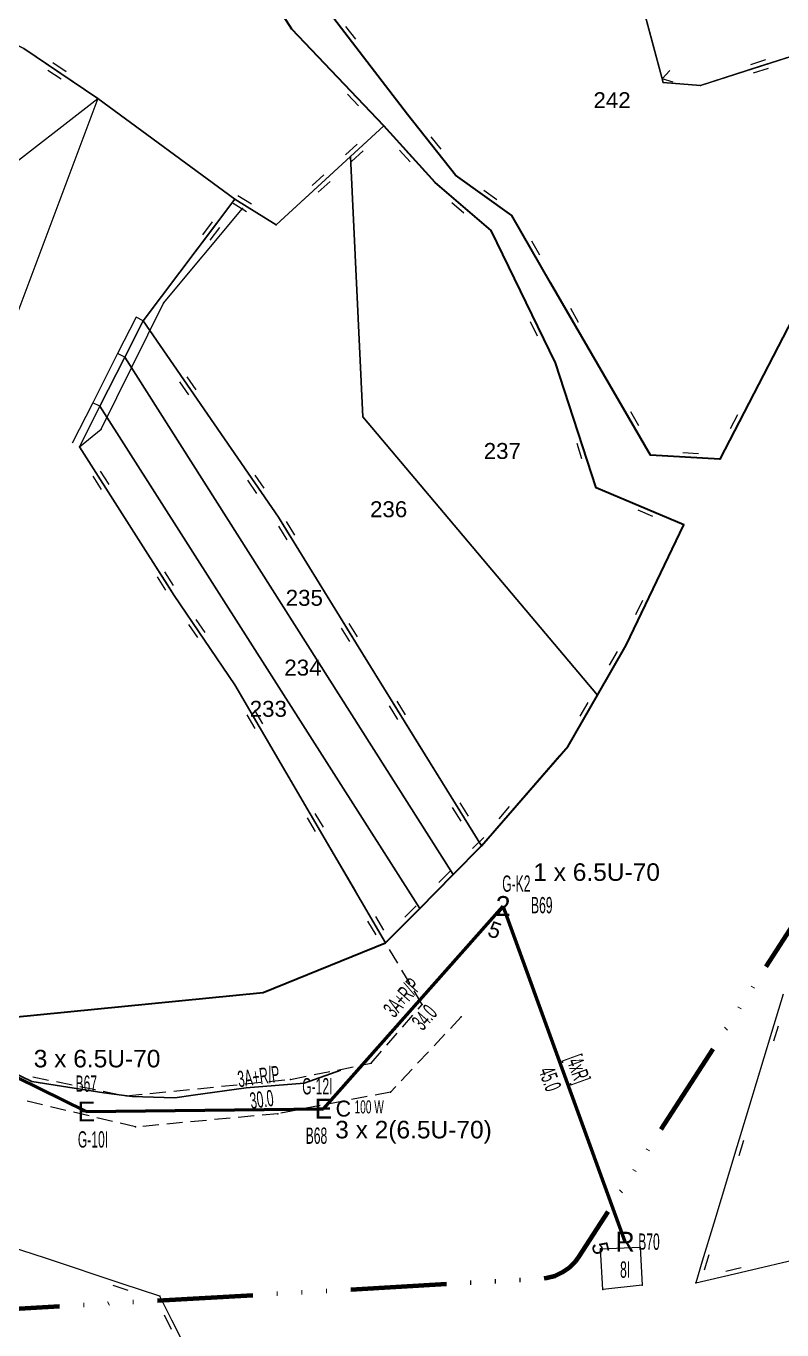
# Model space of a CAD drawing. Header units: millimetres. Extents: x 614452 to 616952, y 4151662 to 4153442.
# Drawn here: x 615538 to 615632.8, y 4152140 to 4152303.6 of the extents above; entities that cross this region are included whole.
import ezdxf
from ezdxf.enums import TextEntityAlignment as Align
from ezdxf.xclip import XClip

# ---------------------------------------------------------------- set-up
doc = ezdxf.new("R2010")
doc.units = ezdxf.units.MM
doc.header["$XCLIPFRAME"] = 2
doc.linetypes.add('ACAD_ISO14W100', pattern=[24, 12, -3, 0, -3, 0, -3, 0, -3])
for name, color, linetype, lineweight in [('02_ADA_ALN_YENI', 7, 'Continuous', 30), ('03_PARSEL_ALN_ESKI', 18, 'Continuous', 0), ('03_PARSEL_ALN_YENI', 171, 'Continuous', 0), ('03_PARSEL_NO_ESKI', 5, 'Continuous', 0), ('03_PARSEL_SNR_YENI', 5, 'Continuous', 0), ('04_YAPI_ALN_TSCLSIZ', 18, 'Continuous', 0), ('04_YAPI_SNR_TSCLSZ', 77, 'Continuous', 0), ('06_DETAY_SNR_KROKI', 4, 'Continuous', 0), ('06_DETAY_SNR_PAFTA', 26, 'Continuous', 0), ('07_SNRTIP_GECERLI', 30, 'Continuous', 0), ('07_SNRTIP_SABIT', 18, 'Continuous', 0), ('DIREK_AG_MEVCUT', 120, 'Continuous', 25), ('DIREK_AG_YENI', 108, 'Continuous', 25), ('HAT_AG_HAVAI_BYSK', 3, 'Continuous', 50), ('HAT_AG_HAVAI_YENI', 3, 'Continuous', 50), ('NOKTA_DETAY_YENI', 171, 'Continuous', 0), ('NOKTA_PARSEL_ESKI', 6, 'Continuous', 0), ('NOKTA_PARSEL_YENI', 30, 'Continuous', 0), ('NOKTA_YAPI_TSCLSIZ', 77, 'Continuous', 0), ('TRAFO_BOLGE_TUM', 254, 'ACAD_ISO14W100', 70)]:
    doc.layers.add(name, color=color, linetype=linetype, lineweight=lineweight)
doc.layers.add('LAMBA_GUCU', color=4, linetype='Continuous')
doc.layers.add('Unknown_Point_Feature', color=7, linetype='Continuous')
doc.styles.add('Direk', font='B_CAD')
doc.styles.get("Standard").update_dxf_attribs({"font": 'Arial'})

# ---------------------------------------------------------------- blocks, each defined once
blk = doc.blocks.new('fggg')
at = {"layer": '02_ADA_ALN_YENI', "color": 252}
for points in [[(615637.16, 4152272.79, 0), (615624.99, 4152249.29, 0), (615616.3, 4152249.78, 0), (615603.74, 4152271.38, 0), (615598.9, 4152279.84, 0), (615591.83, 4152284.91, 0), (615585.82, 4152292.53, 0), (615575.18, 4152306.37, 0)], [(615438.88, 4152303.77, 0), (615467.16, 4152272.82, 0), (615529.18, 4152178.55, 0), (615567.72, 4152182.35, 0), (615583.07, 4152188.56, 0), (615587.35, 4152192.9, 0), (615591.55, 4152197.15, 0), (615595.11, 4152200.75, 0), (615605.95, 4152213.26, 0), (615609.64, 4152219.67, 0), (615613.26, 4152225.93, 0), (615620.48, 4152241.04, 0), (615609.47, 4152245.69, 0), (615609.47, 4152245.69, 0), (615604.39, 4152261.34, 0), (615596.29, 4152277.97, 0), (615589.27, 4152283.98, 0), (615582.83, 4152291.11, 0), (615571.31, 4152303.24, 0), (615565.68, 4152312.1, 0)]]:
    blk.add_polyline3d(points, dxfattribs=at)
at = {"layer": '03_PARSEL_ALN_ESKI', "color": 252}
for p in [(615611.77, 4152294.32), (615598, 4152250.3), (615583.74, 4152242.99), (615573.17, 4152231.87), (615573, 4152223.11), (615568.66, 4152217.94)]:
    blk.add_point(p, dxfattribs=at)
at = {"layer": '03_PARSEL_ALN_YENI', "color": 252}
for points in [[(615609.02, 4152328.23, 0), (615632.11, 4152336.58, 0), (615652.85, 4152347.67, 0), (615676.61, 4152362.01, 0), (615671.7, 4152369.1, 0), (615675.39, 4152371.06, 0), (615687.57, 4152379.16, 0), (615698.41, 4152385.64, 0), (615705.29, 4152363.44, 0), (615709.6, 4152346.87, 0), (615694.57, 4152339.52, 0), (615688.51, 4152336.22, 0), (615670.97, 4152318.73, 0), (615659.34, 4152314.67, 0), (615653.88, 4152307.25, 0), (615634.7, 4152300.07, 0), (615622.56, 4152296.17, 0), (615617.88, 4152296.52, 0), (615613.87, 4152311.5, 0), (615609.02, 4152328.23, 0)], [(615564.18, 4152281.89, 0), (615546.97, 4152294.52, 0), (615537.71, 4152300.81, 0), (615527.73, 4152305.88, 0), (615529.52, 4152321.98, 0), (615530.61, 4152333.78, 0), (615535.09, 4152346.81, 0), (615543.24, 4152360.95, 0), (615561.73, 4152354, 0), (615568.14, 4152341.49, 0), (615568.03, 4152334.22, 0), (615563.27, 4152319.41, 0), (615565.68, 4152312.1, 0), (615571.31, 4152303.24, 0), (615582.83, 4152291.11, 0), (615578.65, 4152287.26, 0), (615569.33, 4152278.66, 0), (615564.18, 4152281.89, 0)], [(615603.74, 4152271.38, 0), (615598.9, 4152279.84, 0), (615591.83, 4152284.91, 0), (615585.82, 4152292.53, 0), (615575.18, 4152306.37, 0), (615571.94, 4152312.25, 0), (615585.77, 4152333.12, 0), (615592.48, 4152343.11, 0), (615592.2, 4152347.43, 0), (615602.68, 4152349.55, 0), (615609.02, 4152328.23, 0), (615613.87, 4152311.5, 0), (615617.88, 4152296.52, 0), (615622.56, 4152296.17, 0), (615634.7, 4152300.07, 0), (615653.88, 4152307.25, 0), (615652.15, 4152302.02, 0), (615644.64, 4152297.36, 0), (615641.71, 4152291.59, 0), (615637.16, 4152272.79, 0), (615624.99, 4152249.29, 0), (615616.3, 4152249.78, 0), (615603.74, 4152271.38, 0)], [(615567.72, 4152182.35, 0), (615529.18, 4152178.55, 0), (615467.16, 4152272.82, 0), (615474.46, 4152285.3, 0), (615478.32, 4152291.8, 0), (615485.08, 4152302.92, 0), (615496.51, 4152322.32, 0), (615525.25, 4152306.93, 0), (615527.73, 4152305.88, 0), (615537.71, 4152300.81, 0), (615546.97, 4152294.52, 0), (615564.18, 4152281.89, 0), (615552.66, 4152266.63, 0), (615550.36, 4152262.08, 0), (615547.23, 4152255.91, 0), (615544.66, 4152250.83, 0), (615556.57, 4152232.16, 0), (615564.14, 4152220.94, 0), (615583.07, 4152188.56, 0), (615567.72, 4152182.35, 0)], [(615609.64, 4152219.67, 0), (615580.23, 4152254.57, 0), (615578.65, 4152287.26, 0), (615582.83, 4152291.11, 0), (615589.27, 4152283.98, 0), (615596.29, 4152277.97, 0), (615604.39, 4152261.34, 0), (615609.47, 4152245.69, 0), (615620.48, 4152241.04, 0), (615613.26, 4152225.93, 0), (615609.64, 4152219.67, 0)], [(615580.23, 4152254.57, 0), (615609.64, 4152219.67, 0), (615605.95, 4152213.26, 0), (615595.11, 4152200.75, 0), (615581.16, 4152223.25, 0), (615569.64, 4152242, 0), (615552.66, 4152266.63, 0), (615564.18, 4152281.89, 0), (615569.33, 4152278.66, 0), (615578.65, 4152287.26, 0), (615580.23, 4152254.57, 0)], [(615550.36, 4152262.08, 0), (615552.66, 4152266.63, 0), (615569.64, 4152242, 0), (615581.16, 4152223.25, 0), (615595.11, 4152200.75, 0), (615591.55, 4152197.15, 0), (615550.36, 4152262.08, 0)], [(615550.36, 4152262.08, 0), (615591.55, 4152197.15, 0), (615587.35, 4152192.9, 0), (615547.23, 4152255.91, 0), (615550.36, 4152262.08, 0)], [(615547.23, 4152255.91, 0), (615587.35, 4152192.9, 0), (615583.07, 4152188.56, 0), (615564.14, 4152220.94, 0), (615556.57, 4152232.16, 0), (615544.66, 4152250.83, 0), (615547.23, 4152255.91, 0)]]:
    blk.add_polyline3d(points, close=True, dxfattribs=at)
at = {"layer": '03_PARSEL_SNR_YENI', "color": 252}
for p, q in [((615571.31, 4152303.24, 0.95), (615568.63, 4152307.46, 0.95)), ((615575.18, 4152306.37, 0.95), (615578.22, 4152302.41, 0.95)), ((615615.16, 4152306.67, 0.95), (615616.45, 4152301.84, 0.95)), ((615572.5, 4152301.99, 0.95), (615571.31, 4152303.24, 0.95)), ((615578.06, 4152303.55, 0.95), (615579.28, 4152301.96, 0.95)), ((615579.38, 4152294.73, 0.95), (615572.5, 4152301.99, 0.95)), ((615578.22, 4152302.41, 0.95), (615584.32, 4152294.48, 0.95)), ((615616.45, 4152301.84, 0.95), (615617.75, 4152297.01, 0.95)), ((615537.71, 4152300.81, 0.95), (615541.84, 4152298, 0.95)), ((615634.7, 4152300.07, 0.95), (615629.94, 4152298.54, 0.95)), ((615541.33, 4152299.03, 0.95), (615542.99, 4152297.91, 0.95)), ((615629.94, 4152298.54, 0.95), (615622.56, 4152296.17, 0.95)), ((615630.72, 4152299.38, 0.95), (615628.82, 4152298.77, 0.95)), ((615631.07, 4152298.31, 0.95), (615629.16, 4152297.7, 0.95)), ((615540.7, 4152298.1, 0.95), (615542.36, 4152296.98, 0.95)), ((615541.84, 4152298, 0.95), (615546.97, 4152294.52, 0.95)), ((615617.75, 4152297.01, 0.95), (615618.73, 4152298.05, 0.95)), ((615619.12, 4152296.6, 0.95), (615617.75, 4152297.01, 0.95)), ((615617.75, 4152297.01, 0.95), (615617.88, 4152296.52, 0.95)), ((615622.56, 4152296.17, 0.95), (615617.88, 4152296.52, 0.95)), ((615579.66, 4152293.62, 0.95), (615578.29, 4152295.07, 0.95)), ((615564.18, 4152281.89, 625.59), (615546.97, 4152294.52, 628.85)), ((615582.83, 4152291.11, 0.95), (615579.38, 4152294.73, 0.95)), ((615584.32, 4152294.48, 0.95), (615585.82, 4152292.53, 0.95)), ((615585.82, 4152292.53, 0.95), (615588.92, 4152288.6, 0.95)), ((615582.83, 4152291.11, 0.95), (615579.15, 4152287.72, 0.95)), ((615585.91, 4152287.69, 0.95), (615582.83, 4152291.11, 0.95)), ((615579.5, 4152288.81, 0.95), (615578.03, 4152287.45, 0.95)), ((615588.74, 4152289.74, 0.95), (615589.98, 4152288.17, 0.95)), ((615588.92, 4152288.6, 0.95), (615591.83, 4152284.91, 0.95)), ((615578.65, 4152287.26, 0.95), (615574.98, 4152283.87, 0.95)), ((615579.15, 4152287.72, 0.95), (615578.65, 4152287.26, 0.95)), ((615580.27, 4152287.98, 0.95), (615578.8, 4152286.63, 0.95)), ((615586.17, 4152286.57, 0.95), (615584.82, 4152288.06, 0.95)), ((615589.27, 4152283.98, 0.95), (615585.91, 4152287.69, 0.95)), ((615574.98, 4152283.87, 0.95), (615569.33, 4152278.66, 0.95)), ((615575.33, 4152284.96, 0.95), (615573.86, 4152283.6, 0.95)), ((615576.1, 4152284.13, 0.95), (615574.63, 4152282.78, 0.95)), ((615592.49, 4152281.22, 0.95), (615589.27, 4152283.98, 0.95)), ((615591.83, 4152284.91, 0.95), (615595.89, 4152282, 0.95)), ((615564.18, 4152281.89, 0.95), (615561.17, 4152277.9, 0.95)), ((615565.1, 4152281.32, 0.95), (615564.18, 4152281.89, 0.95)), ((615566.24, 4152281.26, 0.95), (615564.55, 4152282.32, 0.95)), ((615595.41, 4152283.04, 0.95), (615597.03, 4152281.87, 0.95)), ((615595.89, 4152282, 0.95), (615598.9, 4152279.84, 0.95)), ((615565.64, 4152280.31, 0.95), (615563.95, 4152281.37, 0.95)), ((615569.33, 4152278.66, 0.95), (615565.1, 4152281.32, 0.95)), ((615592.88, 4152280.14, 0.95), (615591.37, 4152281.44, 0.95)), ((615596.29, 4152277.97, 0.95), (615592.49, 4152281.22, 0.95)), ((615561.32, 4152279.04, 0.95), (615560.11, 4152277.44, 0.95)), ((615598.9, 4152279.84, 0.95), (615601.38, 4152275.5, 0.95)), ((615561.17, 4152277.9, 0.95), (615555.14, 4152269.92, 0.95)), ((615562.22, 4152278.36, 0.95), (615561.01, 4152276.77, 0.95)), ((615597.82, 4152274.82, 0.95), (615596.29, 4152277.97, 0.95)), ((615601.37, 4152276.65, 0.95), (615602.37, 4152274.91, 0.95)), ((615601.38, 4152275.5, 0.95), (615603.74, 4152271.38, 0.95)), ((615602.2, 4152265.83, 0.95), (615597.82, 4152274.82, 0.95)), ((615603.74, 4152271.38, 0.95), (615606.25, 4152267.06, 0.95)), ((615555.14, 4152269.92, 0.95), (615552.66, 4152266.63, 0.95)), ((615551.77, 4152267.09, 0.95), (615549.46, 4152262.53, 0.95)), ((615552.66, 4152266.63, 0.95), (615551.77, 4152267.09, 0.95)), ((615606.24, 4152268.2, 0.95), (615607.24, 4152266.47, 0.95)), ((615606.25, 4152267.06, 0.95), (615611.28, 4152258.41, 0.95)), ((615631.88, 4152262.61, 0.95), (615634.18, 4152267.05, 0.95)), ((615552.66, 4152266.63, 0.95), (615550.36, 4152262.08, 0.95)), ((615558.29, 4152258.47, 0.95), (615552.66, 4152266.63, 0.95)), ((615602.14, 4152264.69, 0.95), (615601.26, 4152266.49, 0.95)), ((615604.39, 4152261.34, 0.95), (615602.2, 4152265.83, 0.95)), ((615549.46, 4152262.53, 0.95), (615546.34, 4152256.36, 0.95)), ((615550.36, 4152262.08, 0.95), (615549.46, 4152262.53, 0.95)), ((615627.29, 4152253.73, 0.95), (615631.88, 4152262.61, 0.95)), ((615550.36, 4152262.08, 0.95), (615547.23, 4152255.91, 0.95)), ((615604.84, 4152259.96, 0.95), (615604.39, 4152261.34, 0.95)), ((615558.39, 4152257.33, 0.95), (615557.26, 4152258.98, 0.95)), ((615559.32, 4152257.97, 0.95), (615558.18, 4152259.61, 0.95)), ((615607.93, 4152250.45, 0.95), (615604.84, 4152259.96, 0.95)), ((615561.13, 4152254.36, 0.95), (615558.29, 4152258.47, 0.95)), ((615611.28, 4152258.41, 0.95), (615613.8, 4152254.09, 0.95)), ((615546.34, 4152256.36, 0.95), (615543.76, 4152251.28, 0.95)), ((615547.23, 4152255.91, 0.95), (615544.66, 4152250.83, 0.95)), ((615547.23, 4152255.91, 0.95), (615546.34, 4152256.36, 0.95)), ((615566.8, 4152246.12, 0.95), (615561.13, 4152254.36, 0.95)), ((615613.78, 4152255.24, 0.95), (615614.79, 4152253.51, 0.95)), ((615613.8, 4152254.09, 0.95), (615616.3, 4152249.78, 0.95)), ((615626.33, 4152253.1, 0.95), (615627.25, 4152254.87, 0.95)), ((615624.99, 4152249.29, 0.95), (615627.29, 4152253.73, 0.95)), ((615544.66, 4152250.83, 0.95), (615547.34, 4152246.61, 0.95)), ((615607.7, 4152249.32, 0.95), (615607.08, 4152251.23, 0.95)), ((615609.47, 4152245.69, 0.95), (615607.93, 4152250.45, 0.95)), ((615616.3, 4152249.78, 0.95), (615621.29, 4152249.5, 0.95)), ((615620.33, 4152250.12, 0.95), (615622.32, 4152250, 0.95)), ((615621.29, 4152249.5, 0.95), (615624.99, 4152249.29, 0.95)), ((615547.28, 4152247.76, 0.95), (615548.36, 4152246.07, 0.95)), ((615546.33, 4152247.15, 0.95), (615547.41, 4152245.47, 0.95)), ((615547.34, 4152246.61, 0.95), (615552.72, 4152238.18, 0.95)), ((615566.9, 4152244.98, 0.95), (615565.77, 4152246.63, 0.95)), ((615567.83, 4152245.62, 0.95), (615566.7, 4152247.26, 0.95)), ((615569.64, 4152242, 0.95), (615566.8, 4152246.12, 0.95)), ((615615.87, 4152242.99, 0.95), (615609.47, 4152245.69, 0.95)), ((615616.57, 4152242.08, 0.95), (615614.73, 4152242.86, 0.95)), ((615620.48, 4152241.04, 0.95), (615615.87, 4152242.99, 0.95)), ((615570.69, 4152240.29, 0.95), (615569.64, 4152242, 0.95)), ((615570.73, 4152239.15, 0.95), (615569.69, 4152240.85, 0.95)), ((615571.69, 4152239.74, 0.95), (615570.64, 4152241.44, 0.95)), ((615619.72, 4152239.46, 0.95), (615620.48, 4152241.04, 0.95)), ((615573.31, 4152236.03, 0.95), (615570.69, 4152240.29, 0.95)), ((615615.41, 4152230.44, 0.95), (615619.72, 4152239.46, 0.95)), ((615552.72, 4152238.18, 0.95), (615555.41, 4152233.97, 0.95)), ((615578.54, 4152227.51, 0.95), (615573.31, 4152236.03, 0.95)), ((615554.4, 4152234.51, 0.95), (615555.48, 4152232.82, 0.95)), ((615555.35, 4152235.12, 0.95), (615556.43, 4152233.43, 0.95)), ((615555.41, 4152233.97, 0.95), (615556.57, 4152232.16, 0.95)), ((615556.57, 4152232.16, 0.95), (615559.37, 4152228.01, 0.95)), ((615614.47, 4152229.78, 0.95), (615615.34, 4152231.59, 0.95)), ((615613.26, 4152225.93, 0.95), (615615.41, 4152230.44, 0.95)), ((615558.34, 4152228.53, 0.95), (615559.46, 4152226.87, 0.95)), ((615559.27, 4152229.16, 0.95), (615560.39, 4152227.5, 0.95)), ((615559.37, 4152228.01, 0.95), (615564.14, 4152220.94, 0.95)), ((615578.59, 4152226.37, 0.95), (615577.54, 4152228.07, 0.95)), ((615579.55, 4152226.96, 0.95), (615578.5, 4152228.66, 0.95)), ((615581.16, 4152223.25, 0.95), (615578.54, 4152227.51, 0.95)), ((615611.15, 4152223.41, 0.95), (615612.15, 4152225.14, 0.95)), ((615612.14, 4152224, 0.95), (615613.26, 4152225.93, 0.95)), ((615584.57, 4152217.75, 0.95), (615581.16, 4152223.25, 0.95)), ((615609.64, 4152219.67, 0.95), (615612.14, 4152224, 0.95)), ((615564.14, 4152220.94, 0.95), (615566.66, 4152216.62, 0.95)), ((615608.45, 4152217.59, 0.95), (615609.64, 4152219.67, 0.95)), ((615584.62, 4152216.61, 0.95), (615583.57, 4152218.3, 0.95)), ((615585.58, 4152217.2, 0.95), (615584.52, 4152218.9, 0.95)), ((615607.46, 4152217.01, 0.95), (615608.46, 4152218.74, 0.95)), ((615565.67, 4152217.2, 0.95), (615566.68, 4152215.47, 0.95)), ((615566.64, 4152217.77, 0.95), (615567.65, 4152216.04, 0.95)), ((615566.66, 4152216.62, 0.95), (615571.71, 4152207.99, 0.95)), ((615587.21, 4152213.5, 0.95), (615584.57, 4152217.75, 0.95)), ((615605.95, 4152213.26, 0.95), (615608.45, 4152217.59, 0.95)), ((615592.48, 4152205, 0.95), (615587.21, 4152213.5, 0.95)), ((615604.93, 4152212.09, 0.95), (615605.95, 4152213.26, 0.95)), ((615598.39, 4152204.53, 0.95), (615604.93, 4152212.09, 0.95)), ((615571.71, 4152207.99, 0.95), (615574.23, 4152203.67, 0.95)), ((615592.53, 4152203.86, 0.95), (615591.47, 4152205.56, 0.95)), ((615593.48, 4152204.45, 0.95), (615592.43, 4152206.15, 0.95)), ((615595.11, 4152200.75, 0.95), (615592.48, 4152205, 0.95)), ((615597.31, 4152204.14, 0.95), (615598.61, 4152205.66, 0.95)), ((615573.24, 4152204.25, 0.95), (615574.25, 4152202.53, 0.95)), ((615574.21, 4152204.82, 0.95), (615575.22, 4152203.09, 0.95)), ((615574.23, 4152203.67, 0.95), (615579.28, 4152195.04, 0.95)), ((615595.11, 4152200.75, 0.95), (615598.39, 4152204.53, 0.95)), ((615593.96, 4152200.39, 0.95), (615595.37, 4152201.81, 0.95)), ((615591.55, 4152197.15, 0.95), (615595.07, 4152200.71, 0.95)), ((615595.07, 4152200.71, 0.95), (615595.11, 4152200.75, 0.95)), ((615589.76, 4152196.14, 0.95), (615591.17, 4152197.56, 0.95)), ((615590.87, 4152196.46, 0.95), (615591.55, 4152197.15, 0.95)), ((615579.28, 4152195.04, 0.95), (615581.81, 4152190.72, 0.95)), ((615587.35, 4152192.9, 0.95), (615590.87, 4152196.46, 0.95)), ((615581.79, 4152191.87, 0.95), (615582.8, 4152190.15, 0.95)), ((615583.07, 4152188.56, 0.95), (615586.58, 4152192.12, 0.95)), ((615585.48, 4152191.81, 0.95), (615586.89, 4152193.23, 0.95)), ((615586.58, 4152192.12, 0.95), (615587.35, 4152192.9, 0.95)), ((615580.82, 4152191.3, 0.95), (615581.83, 4152189.58, 0.95)), ((615581.81, 4152190.72, 0.95), (615583.07, 4152188.56, 0.95))]:
    blk.add_line(p, q, dxfattribs=at)
for p in [(615571.31, 4152303.24, 620.98), (615571.31, 4152303.24, 620.98), (615617.88, 4152296.52, 620.64), (615617.88, 4152296.52, 620.64), (615622.56, 4152296.17, 620.53), (615622.56, 4152296.17, 620.53), (615546.97, 4152294.52, 628.85), (615585.82, 4152292.53, 619.62), (615585.82, 4152292.53, 619.62), (615582.83, 4152291.11, 619.09), (615582.83, 4152291.11, 619.09), (615582.83, 4152291.11, 619.09), (615589.27, 4152283.98, 618.41), (615589.27, 4152283.98, 618.41), (615591.83, 4152284.91, 618.44), (615591.83, 4152284.91, 618.44), (615564.18, 4152281.89, 625.59), (615564.18, 4152281.89, 625.59), (615569.33, 4152278.66, 625.09), (615569.33, 4152278.66, 625.09), (615598.9, 4152279.84, 617.56), (615598.9, 4152279.84, 617.56), (615596.29, 4152277.97, 617.47), (615596.29, 4152277.97, 617.47), (615603.74, 4152271.38, 616.77), (615603.74, 4152271.38, 616.77), (615552.66, 4152266.63, 627.27), (615552.66, 4152266.63, 627.27), (615552.66, 4152266.63, 627.27), (615604.39, 4152261.34, 615.44), (615604.39, 4152261.34, 615.44), (615544.66, 4152250.83, 625.96), (615544.66, 4152250.83, 625.96), (615616.3, 4152249.78, 617.11), (615616.3, 4152249.78, 617.11), (615624.99, 4152249.29, 615.47), (615624.99, 4152249.29, 615.47), (615609.47, 4152245.69, 614.73), (615609.47, 4152245.69, 614.73), (615569.64, 4152242, 619.35), (615569.64, 4152242, 619.35), (615620.48, 4152241.04, 613.82), (615620.48, 4152241.04, 613.82), (615556.57, 4152232.16, 620.47), (615556.57, 4152232.16, 620.47), (615613.26, 4152225.93, 614.21), (615613.26, 4152225.93, 614.21), (615581.16, 4152223.25, 616.41), (615581.16, 4152223.25, 616.41), (615564.14, 4152220.94, 616.37), (615564.14, 4152220.94, 616.37), (615605.95, 4152213.26, 613.43), (615605.95, 4152213.26, 613.43), (615595.11, 4152200.75, 613.3), (615595.11, 4152200.75, 613.3), (615595.11, 4152200.75, 613.3), (615583.07, 4152188.56, 613.66), (615583.07, 4152188.56, 613.66)]:
    blk.add_point(p, dxfattribs=at)
at = {"layer": '04_YAPI_ALN_TSCLSIZ', "color": 252}
blk.add_polyline3d([(615610.02, 4152150.16, 0), (615615.01, 4152150.36, 0), (615615.25, 4152145.6, 0), (615610.33, 4152145.07, 0), (615610.02, 4152150.16, 0)], close=True, dxfattribs=at)
at = {"layer": '04_YAPI_SNR_TSCLSZ', "color": 252}
for p, q in [((615537.71, 4152300.81, 630.04), (615546.97, 4152294.52, 628.85)), ((615523.36, 4152276.23, 635.49), (615546.97, 4152294.52, 628.85)), ((615546.97, 4152294.52, 628.85), (615534.82, 4152262.07)), ((615610.02, 4152150.16, 614.81), (615615.01, 4152150.36, 614.71)), ((615610.33, 4152145.07, 614.75), (615610.02, 4152150.16, 614.81)), ((615615.01, 4152150.36, 614.71), (615615.25, 4152145.6, 614.82)), ((615615.25, 4152145.6, 614.82), (615610.33, 4152145.07, 614.75))]:
    blk.add_line(p, q, dxfattribs=at)
at = {"layer": '06_DETAY_SNR_KROKI', "color": 252}
for p, q in [((615555.22, 4152268.83, 626.43), (615565.14, 4152280.72, 625.78)), ((615547.41, 4152253.05, 626.67), (615555.22, 4152268.83, 626.43)), ((615544.66, 4152250.83, 625.96), (615547.41, 4152253.05, 626.67)), ((615632.92, 4152182.12, 0.95), (615631.48, 4152177.33, 0.95)), ((615631.48, 4152177.33, 0.95), (615628.58, 4152167.76, 0.95)), ((615632.3, 4152178.13, 0.95), (615631.72, 4152176.21, 0.95)), ((615628.58, 4152167.76, 0.95), (615627.13, 4152162.98, 0.95)), ((615627.13, 4152162.98, 0.95), (615624.23, 4152153.41, 0.95)), ((615627.96, 4152163.77, 0.95), (615627.38, 4152161.86, 0.95)), ((615624.23, 4152153.41, 0.95), (615622.78, 4152148.62, 0.95)), ((615540.54, 4152148.94, 0.95), (615535.79, 4152150.51, 0.95)), ((615623.61, 4152149.41, 0.95), (615623.03, 4152147.5, 0.95)), ((615626.83, 4152147.04, 0.95), (615636.57, 4152149.32, 0.95)), ((615550.03, 4152145.79, 0.95), (615540.54, 4152148.94, 0.95)), ((615622.78, 4152148.62, 0.95), (615621.96, 4152145.91, 0.95)), ((615625.73, 4152147.37, 0.95), (615627.68, 4152147.82, 0.95)), ((615621.96, 4152145.91, 0.95), (615626.83, 4152147.04, 0.95)), ((615550.8, 4152144.94, 0.95), (615548.9, 4152145.57, 0.95)), ((615554.77, 4152144.21, 0.95), (615550.03, 4152145.79, 0.95)), ((615556.27, 4152141.21, 0.95), (615554.77, 4152144.21, 0.95)), ((615556.22, 4152140.06, 0.95), (615555.32, 4152141.85, 0.95)), ((615558.51, 4152136.73, 0.95), (615556.27, 4152141.21, 0.95))]:
    blk.add_line(p, q, dxfattribs=at)
for p in [(615621.96, 4152145.91, 612.84), (615621.96, 4152145.91, 612.84), (615554.77, 4152144.21, 613.58), (615554.77, 4152144.21, 613.58)]:
    blk.add_point(p, dxfattribs=at)
at = {"layer": '06_DETAY_SNR_PAFTA', "color": 252}
for p, q in [((615584.6, 4152186, 0.95), (615583.57, 4152187.72, 0.95)), ((615586.13, 4152183.42, 0.95), (615585.11, 4152185.14, 0.95)), ((615587.66, 4152180.84, 0.95), (615586.64, 4152182.56, 0.95)), ((615587.15, 4152180.24, 0.95), (615587.66, 4152180.84, 0.95)), ((615585.18, 4152177.98, 0.95), (615586.49, 4152179.49, 0.95)), ((615592.56, 4152179.29, 0.95), (615591.2, 4152177.83, 0.95)), ((615583.21, 4152175.71, 0.95), (615584.52, 4152177.22, 0.95)), ((615590.51, 4152177.1, 0.95), (615589.14, 4152175.64, 0.95)), ((615581.24, 4152173.45, 0.95), (615582.56, 4152174.96, 0.95)), ((615588.46, 4152174.91, 0.95), (615587.09, 4152173.45, 0.95)), ((615574.1, 4152172.03, 0.95), (615576.06, 4152172.42, 0.95)), ((615577.04, 4152172.61, 0.95), (615579, 4152173, 0.95)), ((615579.98, 4152173.2, 0.95), (615581.24, 4152173.45, 0.95)), ((615586.41, 4152172.72, 0.95), (615585.04, 4152171.27, 0.95)), ((615538.84, 4152171.75, 0.95), (615540.8, 4152171.35, 0.95)), ((615541.78, 4152171.15, 0.95), (615543.74, 4152170.75, 0.95)), ((615544.72, 4152170.55, 0.95), (615546.68, 4152170.15, 0.95)), ((615562.47, 4152170.57, 0.95), (615564.46, 4152170.77, 0.95)), ((615565.45, 4152170.87, 0.95), (615567.44, 4152171.07, 0.95)), ((615568.44, 4152171.17, 0.95), (615570.43, 4152171.37, 0.95)), ((615571.15, 4152171.44, 0.95), (615573.12, 4152171.83, 0.95)), ((615584.35, 4152170.54, 0.95), (615583.7, 4152169.84, 0.95)), ((615547.66, 4152169.95, 0.95), (615549.62, 4152169.54, 0.95)), ((615550.53, 4152169.36, 0.95), (615552.52, 4152169.56, 0.95)), ((615553.52, 4152169.66, 0.95), (615555.51, 4152169.86, 0.95)), ((615556.5, 4152169.96, 0.95), (615558.49, 4152170.16, 0.95)), ((615559.49, 4152170.26, 0.95), (615561.48, 4152170.47, 0.95)), ((615580.75, 4152169.28, 0.95), (615578.79, 4152168.9, 0.95)), ((615583.7, 4152169.84, 0.95), (615581.74, 4152169.46, 0.95)), ((615540.04, 4152168.22, 0.95), (615538.1, 4152168.68, 0.95)), ((615542.96, 4152167.53, 0.95), (615541.02, 4152167.99, 0.95)), ((615545.88, 4152166.84, 0.95), (615543.94, 4152167.3, 0.95)), ((615571.92, 4152167.58, 0.95), (615569.95, 4152167.2, 0.95)), ((615574.86, 4152168.15, 0.95), (615572.9, 4152167.77, 0.95)), ((615577.81, 4152168.71, 0.95), (615575.84, 4152168.33, 0.95)), ((615548.8, 4152166.15, 0.95), (615546.86, 4152166.61, 0.95)), ((615551.72, 4152165.46, 0.95), (615549.78, 4152165.92, 0.95)), ((615554.63, 4152165.73, 0.95), (615552.64, 4152165.54, 0.95)), ((615557.61, 4152166.01, 0.95), (615555.62, 4152165.82, 0.95)), ((615560.6, 4152166.29, 0.95), (615558.61, 4152166.1, 0.95)), ((615563.59, 4152166.57, 0.95), (615561.6, 4152166.38, 0.95)), ((615566.58, 4152166.85, 0.95), (615564.58, 4152166.66, 0.95)), ((615569.56, 4152167.13, 0.95), (615567.57, 4152166.94, 0.95))]:
    blk.add_line(p, q, dxfattribs=at)
for p in [(615583.07, 4152188.56, 613.66), (615587.66, 4152180.84, 611.83), (615587.66, 4152180.84, 611.83), (615592.56, 4152179.29, 611.78), (615581.24, 4152173.45, 611.78), (615581.24, 4152173.45, 611.78), (615571.15, 4152171.44, 611.99), (615571.15, 4152171.44, 611.99), (615550.53, 4152169.36, 611.47), (615550.53, 4152169.36, 611.47), (615583.7, 4152169.84, 611.66), (615583.7, 4152169.84, 611.66), (615569.56, 4152167.13, 611.62), (615569.56, 4152167.13, 611.62), (615551.72, 4152165.46, 611.04), (615551.72, 4152165.46, 611.04)]:
    blk.add_point(p, dxfattribs=at)
at = {"layer": '07_SNRTIP_GECERLI', "color": 252}
for points in [[(615578.65, 4152287.26, 0), (615580.23, 4152254.57, 0), (615609.64, 4152219.67, 0)], [(615550.36, 4152262.08, 0), (615591.55, 4152197.15, 0)], [(615547.23, 4152255.91, 0), (615587.35, 4152192.9, 0)], [(615529.18, 4152178.55, 0), (615567.72, 4152182.35, 0), (615583.07, 4152188.56, 613.66)]]:
    blk.add_polyline3d(points, dxfattribs=at)
at = {"layer": '07_SNRTIP_SABIT', "color": 252}
for points in [[(615561.73, 4152354, 628.84), (615568.14, 4152341.49, 625.18), (615568.03, 4152334.22, 625.11), (615563.27, 4152319.41, 624.31), (615565.68, 4152312.1, 622.22), (615571.31, 4152303.24, 620.98), (615582.83, 4152291.11, 619.09)], [(615609.02, 4152328.23, 625), (615613.87, 4152311.5, 621.28), (615617.88, 4152296.52, 620.64), (615622.56, 4152296.17, 620.53), (615634.7, 4152300.07, 620.69), (615653.88, 4152307.25, 620.67)], [(615571.94, 4152312.25, 621.31), (615575.18, 4152306.37, 620.82), (615585.82, 4152292.53, 619.62), (615591.83, 4152284.91, 618.44), (615598.9, 4152279.84, 617.56), (615603.74, 4152271.38, 616.77), (615616.3, 4152249.78, 617.11), (615624.99, 4152249.29, 615.47)], [(615527.73, 4152305.88, 632.79), (615537.71, 4152300.81, 630.04), (615546.97, 4152294.52, 628.85), (615564.18, 4152281.89, 625.59)], [(615624.99, 4152249.29, 615.47), (615637.16, 4152272.79, 618.15), (615641.71, 4152291.59, 618.94)], [(615578.65, 4152287.26, 0), (615582.83, 4152291.11, 619.09)], [(615582.83, 4152291.11, 619.09), (615589.27, 4152283.98, 618.41), (615596.29, 4152277.97, 617.47), (615604.39, 4152261.34, 615.44), (615609.47, 4152245.69, 614.73), (615620.48, 4152241.04, 613.82)], [(615564.18, 4152281.89, 625.59), (615569.33, 4152278.66, 625.09), (615578.65, 4152287.26, 625.09)], [(615552.66, 4152266.63, 627.27), (615564.18, 4152281.89, 625.59)], [(615550.36, 4152262.08, 0), (615552.66, 4152266.63, 627.27)], [(615595.11, 4152200.75, 613.3), (615581.16, 4152223.25, 616.41), (615569.64, 4152242, 619.35), (615552.66, 4152266.63, 627.27)], [(615547.23, 4152255.91, 0), (615550.36, 4152262.08, 0)], [(615544.66, 4152250.83, 625.96), (615547.23, 4152255.91, 0)], [(615544.66, 4152250.83, 625.96), (615556.57, 4152232.16, 620.47), (615564.14, 4152220.94, 616.37), (615583.07, 4152188.56, 613.66)], [(615620.48, 4152241.04, 613.82), (615613.26, 4152225.93, 614.21), (615609.64, 4152219.67, 614.21)], [(615609.64, 4152219.67, 0), (615605.95, 4152213.26, 613.43), (615595.11, 4152200.75, 613.3)], [(615591.55, 4152197.15, 0), (615595.11, 4152200.75, 613.3)], [(615587.35, 4152192.9, 0), (615591.55, 4152197.15, 0)], [(615583.07, 4152188.56, 613.66), (615587.35, 4152192.9, 0)]]:
    blk.add_polyline3d(points, dxfattribs=at)
at = {"layer": 'NOKTA_DETAY_YENI', "color": 252}
for p in [(615565.14, 4152280.72, 625.78), (615555.22, 4152268.83, 626.43), (615547.41, 4152253.05, 626.67), (615587.66, 4152180.84, 611.83), (615592.56, 4152179.29, 611.78), (615581.24, 4152173.45, 611.78), (615571.15, 4152171.44, 611.99), (615550.53, 4152169.36, 611.47), (615583.7, 4152169.84, 611.66), (615569.56, 4152167.13, 611.62), (615551.72, 4152165.46, 611.04), (615621.96, 4152145.91, 612.84), (615554.77, 4152144.21, 613.58)]:
    blk.add_point(p, dxfattribs=at)
at = {"layer": 'NOKTA_PARSEL_ESKI', "color": 252}
for p in [(615580.23, 4152254.57), (615567.72, 4152182.35)]:
    blk.add_point(p, dxfattribs=at)
at = {"layer": 'NOKTA_PARSEL_YENI', "color": 252}
for p in [(615571.31, 4152303.24, 620.98), (615617.88, 4152296.52, 620.64), (615622.56, 4152296.17, 620.53), (615546.97, 4152294.52, 628.85), (615585.82, 4152292.53, 619.62), (615582.83, 4152291.11, 619.09), (615578.65, 4152287.26), (615589.27, 4152283.98, 618.41), (615591.83, 4152284.91, 618.44), (615564.18, 4152281.89, 625.59), (615569.33, 4152278.66, 625.09), (615598.9, 4152279.84, 617.56), (615596.29, 4152277.97, 617.47), (615603.74, 4152271.38, 616.77), (615552.66, 4152266.63, 627.27), (615550.36, 4152262.08), (615604.39, 4152261.34, 615.44), (615547.23, 4152255.91), (615544.66, 4152250.83, 625.96), (615616.3, 4152249.78, 617.11), (615624.99, 4152249.29, 615.47), (615609.47, 4152245.69, 614.73), (615569.64, 4152242, 619.35), (615620.48, 4152241.04, 613.82), (615556.57, 4152232.16, 620.47), (615613.26, 4152225.93, 614.21), (615581.16, 4152223.25, 616.41), (615564.14, 4152220.94, 616.37), (615609.64, 4152219.67), (615605.95, 4152213.26, 613.43), (615595.11, 4152200.75, 613.3), (615591.55, 4152197.15), (615587.35, 4152192.9), (615583.07, 4152188.56, 613.66)]:
    blk.add_point(p, dxfattribs=at)
at = {"layer": 'NOKTA_YAPI_TSCLSIZ', "color": 252}
for p in [(615610.02, 4152150.16, 614.81), (615615.01, 4152150.36, 614.71), (615610.33, 4152145.07, 614.75), (615615.25, 4152145.6, 614.82)]:
    blk.add_point(p, dxfattribs=at)
at = {"layer": '03_PARSEL_NO_ESKI', "color": 252}
for s, p in [('242', (615609.14, 4152293.32)), ('237', (615595.38, 4152249.3)), ('236', (615581.12, 4152241.99)), ('235', (615570.54, 4152230.87)), ('234', (615570.37, 4152222.11)), ('233', (615566.03, 4152216.94))]:
    blk.add_text(s, height=2, dxfattribs=at).set_placement(p)

msp = doc.modelspace()

# ---------------------------------------------------------------- linework, layer by layer
at = {"color": 5}
msp.add_lwpolyline([(615577.44, 4152172.58), (615572.85, 4152170.97), (615565.59, 4152170.38), (615558.92, 4152169.44), (615556.63, 4152169.13), (615551.3, 4152169.28), (615547.73, 4152169.76), (615538.68, 4152171.17), (615530.09, 4152175.33)], dxfattribs=at)
at = {"layer": 'HAT_AG_HAVAI_BYSK'}
msp.add_line((615613.11, 4152151.06), (615597.81, 4152193.19), dxfattribs=at)
at = {"layer": 'HAT_AG_HAVAI_YENI'}
for p, q in [((615575.27, 4152167.75), (615597.81, 4152193.19)), ((615514.95, 4152182.49), (615545.53, 4152167.4)), ((615545.53, 4152167.4), (615575.27, 4152167.75))]:
    msp.add_line(p, q, dxfattribs=at)
at = {"layer": 'TRAFO_BOLGE_TUM', "flags": 128}
msp.add_lwpolyline([(615486.15, 4152669.73), (615486.14, 4152669.74), (616077.97, 4153209.43), (616078.15, 4153209.6), (616079.01, 4153210.2), (616079.07, 4153210.22), (616079.06, 4153210.23), (616244.06, 4153303.22), (616244.96, 4153303.63), (616245.97, 4153303.9), (616247.01, 4153303.99), (616248.05, 4153303.9), (616248.33, 4153303.83), (616248.33, 4153303.84), (616279.31, 4153296.85), (616280.04, 4153296.64), (616280.99, 4153296.2), (616281.85, 4153295.6), (616282.59, 4153294.86), (616283.19, 4153294), (616283.63, 4153293.05), (616283.9, 4153292.04), (616283.99, 4153291), (616283.9, 4153289.96), (616283.63, 4153288.95), (616283.19, 4153288.01), (616283.19, 4153288.01), (615803.49, 4152453.53), (615803.48, 4152453.52), (615803.31, 4152453.28), (615803.33, 4152453.27), (615607.27, 4152149.14), (615606.83, 4152148.54), (615606.09, 4152147.8), (615605.23, 4152147.2), (615604.28, 4152146.75), (615603.27, 4152146.48), (615602.57, 4152146.42), (615602.57, 4152146.4), (615216.37, 4152124.26), (615216.03, 4152124.25), (615214.99, 4152124.34), (615213.97, 4152124.61), (615213.03, 4152125.05), (615212.17, 4152125.65), (615211.43, 4152126.39), (615210.83, 4152127.25), (615210.39, 4152128.2), (615210.12, 4152129.21), (615210.03, 4152130.25), (615210.12, 4152131.29), (615210.39, 4152132.3), (615210.7, 4152132.98), (615210.69, 4152132.98), (615484.84, 4152668.05), (615484.98, 4152668.31), (615485.58, 4152669.17), (615486.15, 4152669.73), (615486.15, 4152669.73)], dxfattribs=at)

# ---------------------------------------------------------------- block references
ref = msp.add_blockref('fggg', (0, 0))
XClip(ref).set_block_clipping_path([(615240.7433106549, 4153442.5), (615240.7433106545, 4152542.5), (614452.5, 4152542.5), (614452.5, 4151662.5), (616764.340303037, 4151662.5), (616764.340303037, 4152542.5), (616327.5, 4152542.5), (616327.5, 4153442.5)])

# ---------------------------------------------------------------- texts
at = {"layer": 'DIREK_AG_MEVCUT', "color": 32, "style": 'Direk'}
msp.add_text('5', height=2, rotation=283.9235, dxfattribs=at).set_placement((615610.03, 4152150.25), align=Align.MIDDLE_CENTER)
at = {"layer": 'DIREK_AG_MEVCUT', "style": 'Direk'}
msp.add_text('R', height=2.5, dxfattribs=at).set_placement((615613.11, 4152151.06), align=Align.MIDDLE_CENTER)
at = {"layer": 'DIREK_AG_MEVCUT', "width": 0.53}
for s, p in [('B70', (615616.1, 4152151.07)), ('8I', (615613.11, 4152147.56))]:
    msp.add_text(s, height=2.05, dxfattribs=at).set_placement(p, align=Align.MIDDLE_CENTER)
at = {"layer": 'DIREK_AG_YENI', "width": 0.53}
for s, p in [('G-K2', (615599.47, 4152196)), ('B69', (615602.66, 4152193.3)), ('B67', (615545.53, 4152170.9)), ('G-12I', (615574.51, 4152170.57)), ('G-10I', (615546.37, 4152163.9)), ('B68', (615574.4, 4152164.37))]:
    msp.add_text(s, height=2.05, dxfattribs=at).set_placement(p, align=Align.MIDDLE_CENTER)
at = {"layer": 'DIREK_AG_YENI', "style": 'Direk'}
for s, p in [('2', (615597.81, 4152193.19)), ('E', (615575.27, 4152167.75)), ('E', (615545.53, 4152167.4))]:
    msp.add_text(s, height=2.5, dxfattribs=at).set_placement(p, align=Align.MIDDLE_CENTER)
at = {"layer": 'DIREK_AG_YENI', "color": 32, "style": 'Direk'}
msp.add_text('5', height=2, rotation=340.1295, dxfattribs=at).set_placement((615596.76, 4152190.18), align=Align.MIDDLE_CENTER)
at = {"layer": 'DIREK_AG_YENI', "color": 4, "style": 'Direk'}
msp.add_text('C', height=2, dxfattribs=at).set_placement((615577.77, 4152167.77), align=Align.MIDDLE_CENTER)
at = {"layer": 'HAT_AG_HAVAI_BYSK', "lineweight": 30, "width": 0.53}
msp.add_text('[4xR]', height=2.05, rotation=289.966, dxfattribs=at).set_placement((615606.26, 4152172.41), align=Align.CENTER)
msp.add_text('45.0', height=2.05, rotation=289.966, dxfattribs=at).set_placement((615604.66, 4152171.83), align=Align.TOP_CENTER)
at = {"layer": 'HAT_AG_HAVAI_YENI', "lineweight": 30, "width": 0.53}
for rotation, p in [(48.4543, (615585.9, 4152181.03, 307798.9)), (7.7604, (615567.28, 4152170.79, 307794.57))]:
    msp.add_text('3A+R/P', height=2.05, rotation=rotation, dxfattribs=at).set_placement(p, align=Align.CENTER)
for s, rotation, p in [('34.0', 48.4543, (615587.17, 4152179.91, 307798.9)), ('30.0', 7.7604, (615567.39, 4152169.95, 307794.57))]:
    msp.add_text(s, height=2.05, rotation=rotation, dxfattribs=at).set_placement(p, align=Align.TOP_CENTER)
at = {"layer": 'LAMBA_GUCU', "width": 0.55}
msp.add_text('100 W', height=1.65, dxfattribs=at).set_placement((615581.01, 4152167.98), align=Align.MIDDLE_CENTER)
at = {"layer": 'Unknown_Point_Feature', "color": 0}
for s, p in [('1 x 6.5U-70', (615601.59, 4152196.35)), ('3 x 6.5U-70', (615538.94, 4152172.94)), ('3 x 2(6.5U-70)', (615576.75, 4152164.03))]:
    msp.add_text(s, height=2.2, dxfattribs=at).set_placement(p)

doc.saveas('drawing.dxf')
